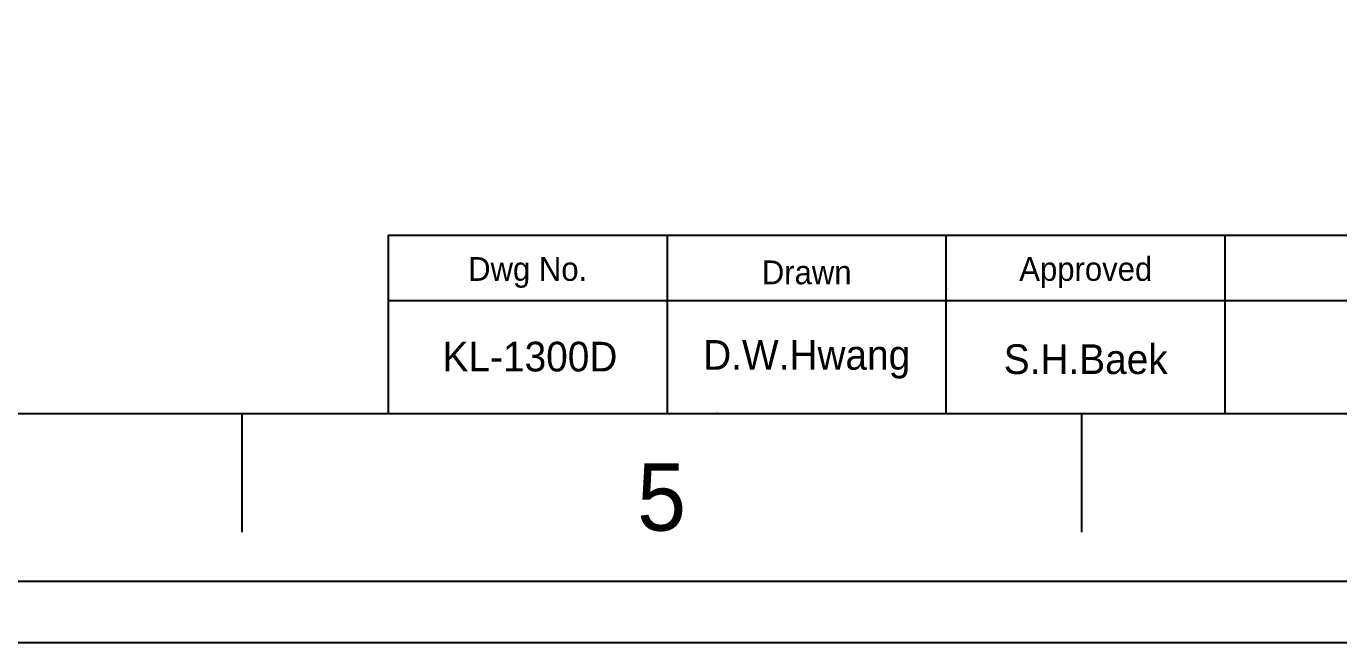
# Model space of a CAD drawing. Extents: x 10469 to 11055, y -15402 to -14985.
# Drawn here: x 10744.7 to 10851.9, y -15402.1 to -15351.8 of the extents above; entities that cross this region are included whole.
import ezdxf

# ---------------------------------------------------------------- set-up
doc = ezdxf.new("R2010")
doc.units = 0
doc.header["$MEASUREMENT"] = 0
doc.layers.get('0').update_dxf_attribs({"linetype": 'CONTINUOUS'})
doc.layers.get('DEFPOINTS').update_dxf_attribs({"linetype": 'CONTINUOUS'})
doc.layers.add('DIM', color=2, linetype='CONTINUOUS')
doc.layers.add('TEXT', color=2, linetype='CONTINUOUS')
doc.styles.get("Standard").update_dxf_attribs({"font": ''})
doc.styles.get('Standard').set_extended_font_data('Gulim')

msp = doc.modelspace()

# ---------------------------------------------------------------- linework, layer by layer
for p, q in [((10774.25, -15368.87), (11036.69, -15368.87)), ((10774.25, -15368.87), (10774.25, -15383.42)), ((10797.05, -15368.87), (10797.05, -15383.42)), ((10819.85, -15383.42), (10819.85, -15368.87)), ((10842.65, -15383.42), (10842.65, -15368.87)), ((10774.25, -15374.2), (10978.48, -15374.2)), ((10487.89, -15383.42), (11036.69, -15383.42)), ((10762.29, -15383.42), (10762.29, -15393.12)), ((10830.89, -15383.42), (10830.89, -15393.12))]:
    msp.add_line(p, q)
msp.add_point((10801.1, -15383.42))
at = {"layer": 'DEFPOINTS', "color": 7}
msp.add_lwpolyline([(10469.17, -14984.66), (11055.41, -14984.66), (11055.41, -15402.14), (10469.17, -15402.14)], close=True, dxfattribs=at)
at = {"layer": 'DIM', "color": 7}
msp.add_lwpolyline([(10474.17, -14989.66), (11050.41, -14989.66), (11050.41, -15397.14), (10474.17, -15397.14)], close=True, dxfattribs=at)
at = {"layer": 'TEXT'}
msp.add_point((10819.85, -15373.23), dxfattribs=at)

# ---------------------------------------------------------------- texts
at = {"insert": (10796.59, -15390.28), "char_height": 5.49, "attachment_point": 5}
msp.add_mtext_dynamic_manual_height_columns('5', width=48.51, gutter_width=12.13, heights=[0], dxfattribs=at)
at = {"layer": 'TEXT', "attachment_point": 5}
for s, insert, char_height in [('Dwg No.', (10785.65, -15371.91), 1.94), ('Drawn', (10808.45, -15371.91), 1.94), ('Approved', (10831.25, -15371.91), 1.94), ('KL-1300D', (10785.84, -15378.79), 2.425), ('D.W.Hwang', (10808.45, -15379), 2.425), ('S.H.Baek', (10831.25, -15379), 2.425)]:
    msp.add_mtext_dynamic_manual_height_columns(s, width=22.7997, gutter_width=12.13, heights=[0], dxfattribs=dict(at, insert=insert, char_height=char_height))

doc.saveas('drawing.dxf')
